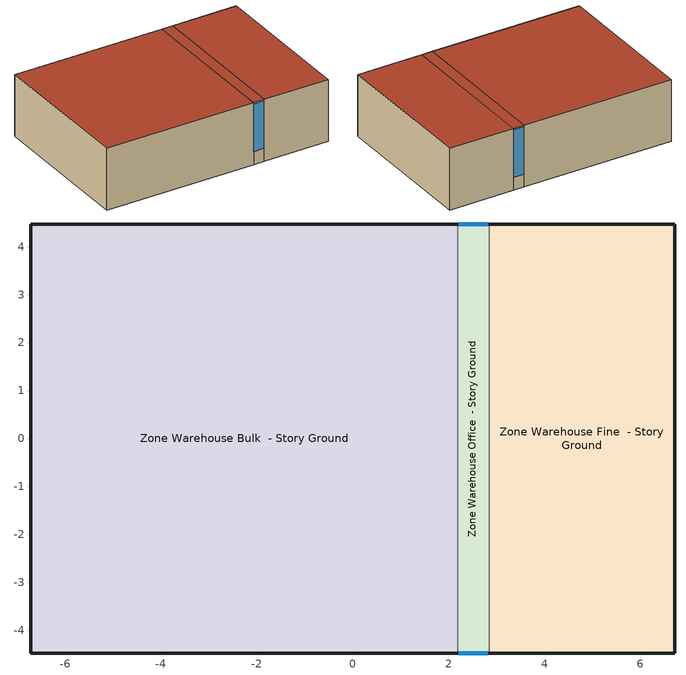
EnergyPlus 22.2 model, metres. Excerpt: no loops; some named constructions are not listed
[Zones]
Zone Warehouse Bulk  - Story Ground
 floor ground (Foundation F 126 Perim 2673 Area 7956): -6.71,-4.47 -6.71,4.47 2.18,4.47 2.18,-4.47 z0
 wall outside (Typical Insulated Exterior Mass Wall R-14.08): 2.18,4.47 -6.71,4.47 -6.71,-4.47 2.18,-4.47 z0:3.66
 wall to Zone Warehouse Office  - Story Ground (Typical Interior Wall): 2.18,-4.47 2.18,4.47 z0:3.66
 roof outside (Typical Insulated Metal Building Roof R-15.38): 2.18,-4.47 2.18,4.47 -6.71,4.47 -6.71,-4.47 z3.66
Zone Warehouse Fine  - Story Ground
 floor ground (Foundation F 126 Perim 1668 Area 3459): 2.84,-4.47 2.84,4.47 6.71,4.47 6.71,-4.47 z0
 wall outside (Typical Insulated Exterior Mass Wall R-14.08): 2.84,-4.47 6.71,-4.47 6.71,4.47 2.84,4.47 z0:3.66
 wall to Zone Warehouse Office  - Story Ground (Typical Interior Wall): 2.84,4.47 2.84,-4.47 z0:3.66
 roof outside (Typical Insulated Metal Building Roof R-15.38): 6.71,-4.47 6.71,4.47 2.84,4.47 2.84,-4.47 z3.66
Zone Warehouse Office  - Story Ground
 floor ground (Foundation F 126 Perim 131 Area 588): 2.18,-4.47 2.18,4.47 2.84,4.47 2.84,-4.47 z0
 wall outside (Typical Insulated Exterior Mass Wall R-14.08): 2.18,-4.47 2.84,-4.47 / 2.84,4.47 2.18,4.47 z0:3.66
 window (U 0.42 SHGC 0.45 Dbl Ref-D Clr 6mm/13mm Arg): 2.21,-4.47 2.82,-4.47 / 2.82,4.47 2.21,4.47 z0.76:3.58
 roof outside (Typical Insulated Metal Building Roof R-15.38): 2.84,-4.47 2.84,4.47 2.18,4.47 2.18,-4.47 z3.66
[SizingPeriod:DesignDay] Day of Month=21; Day Type=SummerDesignDay; Dry-Bulb Temperature Range Modifier Type=DefaultMultipliers; Humidity Condition Type=Wetbulb; Barometric Pressure {Pa}=100917; Wind Speed {m/s}=5; Wind Direction {deg}=320; Rain Indicator=No; Snow Indicator=No; Daylight Saving Time Indicator=No; Solar Model Indicator=ASHRAETau; Begin Environment Reset Mode=FullResetAtBeginEnvironment
Name | Month | Maximum Dry-Bulb Temperature {C} | Daily Dry-Bulb Temperature Range {deltaC} | Wetbulb or DewPoint at Maximum Dry-Bulb {C} | ASHRAE Clear Sky Optical Depth for Beam Irradiance (taub) | ASHRAE Clear Sky Optical Depth for Diffuse Irradiance (taud)
Kodiak April .4% Condns WB=>MCDB | 4 | 11.4 | 5.4 | 8 | 0.323 | 2.439
Kodiak August .4% Condns DB=>MCWB | 8 | 22.6 | 6.3 | 16 | 0.322 | 2.497
Kodiak August .4% Condns WB=>MCDB | 8 | 21.4 | 6.3 | 16.9 | 0.322 | 2.497
Kodiak December .4% Condns DB=>MCWB | 12 | 6.9 | 5.1 | 5.6 | 0.359 | 2.403
Kodiak December .4% Condns WB=>MCDB | 12 | 6.5 | 5.1 | 6.2 | 0.359 | 2.403
Kodiak February .4% Condns DB=>MCWB | 2 | 6.9 | 4.9 | 4.6 | 0.336 | 2.429
Kodiak February .4% Condns WB=>MCDB | 2 | 6.1 | 4.9 | 5.5 | 0.336 | 2.429
Kodiak January .4% Condns DB=>MCWB | 1 | 6.8 | 4.7 | 4 | 0.326 | 2.48
Kodiak January .4% Condns WB=>MCDB | 1 | 5.7 | 4.7 | 5.5 | 0.326 | 2.48
Kodiak July .4% Condns DB=>MCWB | 7 | 24.2 | 5.5 | 16.2 | 0.316 | 2.499
Kodiak July .4% Condns WB=>MCDB | 7 | 22.8 | 5.5 | 16.6 | 0.316 | 2.499
Kodiak June .4% Condns DB=>MCWB | 6 | 22.3 | 5.4 | 13.8 | 0.317 | 2.453
Kodiak June .4% Condns WB=>MCDB | 6 | 20.3 | 5.4 | 14.7 | 0.317 | 2.453
Kodiak March .4% Condns DB=>MCWB | 3 | 8.3 | 5.5 | 3.9 | 0.337 | 2.384
Kodiak March .4% Condns WB=>MCDB | 3 | 6.3 | 5.5 | 5.2 | 0.337 | 2.384
Kodiak May .4% Condns DB=>MCWB | 5 | 18.8 | 5.9 | 10.5 | 0.314 | 2.447
Kodiak May .4% Condns WB=>MCDB | 5 | 17 | 5.9 | 11.2 | 0.314 | 2.447
Kodiak November .4% Condns DB=>MCWB | 11 | 9.4 | 5.3 | 7.3 | 0.358 | 2.388
Kodiak November .4% Condns WB=>MCDB | 11 | 8.7 | 5.3 | 8.2 | 0.358 | 2.388
Kodiak October .4% Condns DB=>MCWB | 10 | 12.6 | 6.2 | 9.4 | 0.34 | 2.431
Kodiak October .4% Condns WB=>MCDB | 10 | 11.3 | 6.2 | 10.7 | 0.34 | 2.431
Kodiak September .4% Condns DB=>MCWB | 9 | 18 | 6.4 | 12.5 | 0.333 | 2.489
Kodiak September .4% Condns WB=>MCDB | 9 | 16.2 | 6.4 | 13.8 | 0.333 | 2.489
[AvailabilityManager:Scheduled]
Zone Warehouse Office  - Story Ground PSZ-AC OA System Availability Manager: Schedule=Always On Discrete
[Schedule:Day:Interval]
autogen Schedule Rule 22 1_day_sch: Average, 06:30, 0.1, 06:40, 0.183333, 06:50, 0.266667, 07:00, 0.35, 07:10, 0.433333, 07:20, 0.516667, 07:30, 0.6, 07:40, 0.625, 07:50, 0.65, 08:00, 0.675, 08:09, 0.7, 08:19, 0.725, 08:29, 0.75, 08:30, 0.75, 08:39, 0.766667, 08:49, 0.783333, 08:59, 0.8, 09:09, 0.816667, 09:19, 0.833333, 09:29, 0.85, 09:30, 0.85, 15:30, 0.85, 15:39, 0.833333, 15:49, 0.816667, 15:59, 0.8, 16:09, 0.783333, 16:19, 0.766667, 16:30, 0.75, 16:40, 0.725, 16:50, 0.7, 17:00, 0.675, 17:10, 0.65, 17:20, 0.625, 17:30, 0.6, 17:40, 0.516667, 17:50, 0.433333, 18:00, 0.35, 18:10, 0.266667, 18:20, 0.183333, 18:30, 0.1, 24:00, 0.1
Schedule Day 18: No, 01:00, 0.0153849, 02:00, 0.0307695, 03:00, 0, 04:00, 0, 05:00, 0, 06:00, 0, 07:00, 0, 08:00, 0.675, 09:00, 0.801667, 10:00, 0.85, 11:00, 0.85, 12:00, 0.85, 13:00, 0.85, 14:00, 0.85, 15:00, 0.85, 16:00, 0.798333, 17:00, 0.675, 18:00, 0.35, 19:00, 0.1, 20:00, 0.1, 21:00, 0.1, 22:00, 0.1, 23:00, 0.1, 24:00, 0.1
Warehouse BLDG_LIGHT_STORAGE_SCH Summer Design Day; Warehouse BLDG_LIGHT_OFFICE_SCH_2010 Summer Design Day; Clothing Schedule Default Winter Clothes; Warehouse Office_Plug_SCH Summer Design Day: No, 24:00, 1
Warehouse BLDG_LIGHT_STORAGE_SCH Winter Design Day; Warehouse BLDG_LIGHT_OFFICE_SCH_2010 Winter Design Day; Work Efficiency Schedule Default; Warehouse Office_Plug_SCH Winter Design Day: No, 24:00, 0
Warehouse Bldg Equip Sun|Hol Day; Warehouse BLDG_OCC_SCH Default: Average, 24:00, 0
autogen Warehouse Bldg Equip 1_day_sch; Warehouse Bldg Equip Default: Average, 08:00, 0.25, 12:00, 1, 13:00, 0.25, 17:00, 1, 24:00, 0.25
Schedule Day 17: No, 01:00, 0.0312507, 02:00, 0.0625006, 03:00, 0, 04:00, 0, 05:00, 0, 06:00, 0, 07:00, 0, 08:00, 0.25, 09:00, 0.4375, 10:00, 0.625, 11:00, 0.8125, 12:00, 1, 13:00, 0.25, 14:00, 0.4375, 15:00, 0.625, 16:00, 0.8125, 17:00, 1, 18:00, 0.892857, 19:00, 0.785714, 20:00, 0.678571, 21:00, 0.571429, 22:00, 0.464286, 23:00, 0.357143, 24:00, 0.25
Warehouse Bldg Equip Summer Design Day; Warehouse Bldg Equip Winter Design Day: No, 08:00, 0.25, 12:00, 1, 13:00, 0.25, 17:00, 1, 24:00, 0.25
Warehouse Bulk Storage Heating Setpoint Schedule Default: Average, 24:00, 20.0721
autogen Warehouse Bulk Storage Heating Setpoint Schedule 0_day_sch; autogen Warehouse Bulk Storage Heating Setpoint Schedule 1_day_sch: Average, 24:00, 10
Warehouse Bulk Storage Heating Setpoint Schedule Summer Design Day; Warehouse Bulk Storage Heating Setpoint Schedule Winter Design Day: No, 24:00, 10
Warehouse ClgSetp BulkStorage Default: Average, 24:00, 71.9748
Warehouse ClgSetp BulkStorage Summer Design Day; Warehouse ClgSetp BulkStorage Winter Design Day: No, 24:00, 50
Warehouse BLDG_LIGHT_OFFICE_SCH_2010 Default: Average, 24:00, 0.18
Warehouse BLDG_LIGHT_OFFICE_SCH_2010 Sat|Wkdy Day; autogen Schedule Rule 29 1_day_sch: Average, 05:30, 0.18, 05:40, 0.18279, 05:50, 0.185581, 06:00, 0.188371, 06:10, 0.191161, 06:20, 0.193952, 06:30, 0.196742, 06:40, 0.22383, 06:50, 0.250917, 07:00, 0.278005, 07:10, 0.305093, 07:20, 0.33218, 07:30, 0.359268, 07:40, 0.409166, 07:50, 0.459065, 08:00, 0.508963, 08:09, 0.558861, 08:19, 0.60876, 08:29, 0.658658, 08:30, 0.658658, 11:30, 0.658658, 11:39, 0.645827, 11:49, 0.632996, 11:59, 0.620165, 12:09, 0.607334, 12:19, 0.594503, 12:29, 0.581672, 12:30, 0.581672, 12:39, 0.594503, 12:49, 0.607334, 12:59, 0.620165, 13:09, 0.632996, 13:19, 0.645827, 13:29, 0.658658, 13:30, 0.658658, 16:30, 0.658658, 16:40, 0.635847, 16:50, 0.613037, 17:00, 0.590226, 17:10, 0.567415, 17:20, 0.544605, 17:30, 0.521794, 17:40, 0.464828, 17:50, 0.407863, 18:00, 0.350897, 18:10, 0.293931, 18:20, 0.236966, 18:30, 0.18, 24:00, 0.18
Schedule Day 16: No, 01:00, 0.0327279, 02:00, 0.065455, 03:00, 0, 04:00, 0, 05:00, 0, 06:00, 0, 07:00, 0, 08:00, 0.508963, 09:00, 0.658658, 10:00, 0.658658, 11:00, 0.658658, 12:00, 0.618882, 13:00, 0.621448, 14:00, 0.658658, 15:00, 0.658658, 16:00, 0.658658, 17:00, 0.590226, 18:00, 0.350897, 19:00, 0.18, 20:00, 0.18, 21:00, 0.18, 22:00, 0.18, 23:00, 0.18, 24:00, 0.18
Warehouse BLDG_OCC_SCH WntrDsn|SmrDsn|Sat|Wkdy Day: Average, 05:30, 0, 05:40, 0.0183333, 05:50, 0.0366667, 06:00, 0.055, 06:10, 0.0733333, 06:20, 0.0916667, 06:30, 0.11, 06:40, 0.126667, 06:50, 0.143333, 07:00, 0.16, 07:10, 0.176667, 07:20, 0.193333, 07:30, 0.21, 07:40, 0.341667, 07:50, 0.473333, 08:00, 0.605, 08:09, 0.736667, 08:19, 0.868333, 08:29, 1, 08:30, 1, 11:30, 1, 11:39, 0.921667, 11:49, 0.843333, 11:59, 0.765, 12:09, 0.686667, 12:19, 0.608333, 12:29, 0.53, 12:30, 0.53, 12:39, 0.608333, 12:49, 0.686667, 12:59, 0.765, 13:09, 0.843333, 13:19, 0.921667, 13:29, 1, 13:30, 1, 16:30, 1, 16:40, 0.886667, 16:50, 0.773333, 17:00, 0.66, 17:10, 0.546667, 17:20, 0.433333, 17:30, 0.32, 17:40, 0.266667, 17:50, 0.213333, 18:00, 0.16, 18:10, 0.106667, 18:20, 0.0533333, 18:30, 0, 24:00, 0
Warehouse BLDG_OCC_SCH Summer Design Day; Warehouse BLDG_OCC_SCH Winter Design Day: No, 06:00, 0, 07:00, 0.11, 08:00, 0.21, 12:00, 1, 13:00, 0.53, 17:00, 1, 18:00, 0.32, 24:00, 0
Warehouse Office Activity Schedule Default; autogen Warehouse Office Activity Schedule 0_day_sch; autogen Warehouse Office Activity Schedule 1_day_sch: Average, 24:00, 131.85
Warehouse Office Activity Schedule Summer Design Day; Warehouse Office Activity Schedule Winter Design Day: No, 24:00, 131.85
Schedule Day 25: No, 01:00, 0, 02:00, 0, 03:00, 0, 04:00, 0, 05:00, 0, 06:00, 0, 07:00, 0, 08:00, 0, 09:00, 0, 10:00, 0, 11:00, 0, 12:00, 0, 13:00, 0, 14:00, 0, 15:00, 0, 16:00, 0, 17:00, 0, 18:00, 0, 19:00, 0, 20:00, 0, 21:00, 0, 22:00, 0, 23:00, 0, 24:00, 0
Schedule Day 23: No, 01:00, 1, 02:00, 1, 03:00, 0, 04:00, 0, 05:00, 0, 06:00, 0, 07:00, 0, 08:00, 1, 09:00, 1, 10:00, 1, 11:00, 1, 12:00, 1, 13:00, 1, 14:00, 1, 15:00, 1, 16:00, 1, 17:00, 1, 18:00, 1, 19:00, 1, 20:00, 1, 21:00, 1, 22:00, 1, 23:00, 1, 24:00, 1
Air Velocity Schedule Default: No, 24:00, 0.2
Schedule Day 33: No, 01:00, 0.2, 02:00, 0.2, 03:00, 0, 04:00, 0, 05:00, 0, 06:00, 0, 07:00, 0, 08:00, 0.2, 09:00, 0.2, 10:00, 0.2, 11:00, 0.2, 12:00, 0.2, 13:00, 0.2, 14:00, 0.2, 15:00, 0.2, 16:00, 0.2, 17:00, 0.2, 18:00, 0.2, 19:00, 0.2, 20:00, 0.2, 21:00, 0.2, 22:00, 0.2, 23:00, 0.2, 24:00, 0.2
Warehouse Office_Plug_SCH Default: Average, 24:00, 0.25545
Warehouse Office_Plug_SCH Sat|Wkdy Day; autogen Schedule Rule 30 1_day_sch: Average, 05:30, 0.25545, 05:40, 0.261343, 05:50, 0.267236, 06:00, 0.273128, 06:10, 0.279021, 06:20, 0.284914, 06:30, 0.290807, 06:40, 0.323118, 06:50, 0.35543, 07:00, 0.387742, 07:10, 0.420054, 07:20, 0.452366, 07:30, 0.484677, 07:40, 0.565457, 07:50, 0.646237, 08:00, 0.727016, 08:09, 0.807796, 08:19, 0.888575, 08:29, 0.969355, 08:30, 0.969355, 11:30, 0.969355, 11:39, 0.959661, 11:49, 0.949968, 11:59, 0.940274, 12:09, 0.930581, 12:19, 0.920887, 12:29, 0.911194, 12:30, 0.911194, 12:39, 0.920887, 12:49, 0.930581, 12:59, 0.940274, 13:09, 0.949968, 13:19, 0.959661, 13:29, 0.969355, 13:30, 0.969355, 16:30, 0.969355, 16:40, 0.888575, 16:50, 0.807796, 17:00, 0.727016, 17:10, 0.646237, 17:20, 0.565457, 17:30, 0.484677, 17:40, 0.446473, 17:50, 0.408268, 18:00, 0.370064, 18:10, 0.331859, 18:20, 0.293655, 18:30, 0.25545, 24:00, 0.25545
Schedule Day 26: No, 01:00, 0.0464464, 02:00, 0.0928916, 03:00, 0, 04:00, 0, 05:00, 0, 06:00, 0, 07:00, 0, 08:00, 0.727016, 09:00, 0.969355, 10:00, 0.969355, 11:00, 0.969355, 12:00, 0.939305, 13:00, 0.941244, 14:00, 0.969355, 15:00, 0.969355, 16:00, 0.969355, 17:00, 0.727016, 18:00, 0.370064, 19:00, 0.25545, 20:00, 0.25545, 21:00, 0.25545, 22:00, 0.25545, 23:00, 0.25545, 24:00, 0.25545
[Schedule:Week:Daily]
Warehouse Bulk Storage Heating Setpoint Schedule Week Rule - Jan1-Feb25: Warehouse Bulk Storage Heating Setpoint Schedule Default, autogen Warehouse Bulk Storage Heating Setpoint Schedule 0_day_sch, Warehouse Bulk Storage Heating Setpoint Schedule Default, Warehouse Bulk Storage Heating Setpoint Schedule Default, autogen Warehouse Bulk Storage Heating Setpoint Schedule 1_day_sch, Warehouse Bulk Storage Heating Setpoint Schedule Default, Warehouse Bulk Storage Heating Setpoint Schedule Default, Warehouse Bulk Storage Heating Setpoint Schedule Default, Warehouse Bulk Storage Heating Setpoint Schedule Summer Design Day, Warehouse Bulk Storage Heating Setpoint Schedule Winter Design Day, Warehouse Bulk Storage Heating Setpoint Schedule Default, Warehouse Bulk Storage Heating Setpoint Schedule Default
Warehouse Bulk Storage Heating Setpoint Schedule Week Rule - Feb26-Mar4: Warehouse Bulk Storage Heating Setpoint Schedule Default, autogen Warehouse Bulk Storage Heating Setpoint Schedule 0_day_sch, Warehouse Bulk Storage Heating Setpoint Schedule Default, autogen Warehouse Bulk Storage Heating Setpoint Schedule 1_day_sch, Warehouse Bulk Storage Heating Setpoint Schedule Default, Warehouse Bulk Storage Heating Setpoint Schedule Default, Warehouse Bulk Storage Heating Setpoint Schedule Default, Warehouse Bulk Storage Heating Setpoint Schedule Default, Warehouse Bulk Storage Heating Setpoint Schedule Summer Design Day, Warehouse Bulk Storage Heating Setpoint Schedule Winter Design Day, Warehouse Bulk Storage Heating Setpoint Schedule Default, Warehouse Bulk Storage Heating Setpoint Schedule Default
Warehouse Bulk Storage Heating Setpoint Schedule Week Rule - Mar5-Dec31: autogen Warehouse Bulk Storage Heating Setpoint Schedule 0_day_sch, Warehouse Bulk Storage Heating Setpoint Schedule Default, Warehouse Bulk Storage Heating Setpoint Schedule Default, autogen Warehouse Bulk Storage Heating Setpoint Schedule 1_day_sch, Warehouse Bulk Storage Heating Setpoint Schedule Default, Warehouse Bulk Storage Heating Setpoint Schedule Default, Warehouse Bulk Storage Heating Setpoint Schedule Default, Warehouse Bulk Storage Heating Setpoint Schedule Default, Warehouse Bulk Storage Heating Setpoint Schedule Summer Design Day, Warehouse Bulk Storage Heating Setpoint Schedule Winter Design Day, Warehouse Bulk Storage Heating Setpoint Schedule Default, Warehouse Bulk Storage Heating Setpoint Schedule Default
Warehouse ClgSetp BulkStorage Week Rule - Jan1-Dec31: Warehouse ClgSetp BulkStorage Default, Warehouse ClgSetp BulkStorage Default, Warehouse ClgSetp BulkStorage Default, Warehouse ClgSetp BulkStorage Default, Warehouse ClgSetp BulkStorage Default, Warehouse ClgSetp BulkStorage Default, Warehouse ClgSetp BulkStorage Default, Warehouse ClgSetp BulkStorage Default, Warehouse ClgSetp BulkStorage Summer Design Day, Warehouse ClgSetp BulkStorage Winter Design Day, Warehouse ClgSetp BulkStorage Default, Warehouse ClgSetp BulkStorage Default
[Schedule:Constant]
Always On Discrete: Hourly Value=1
